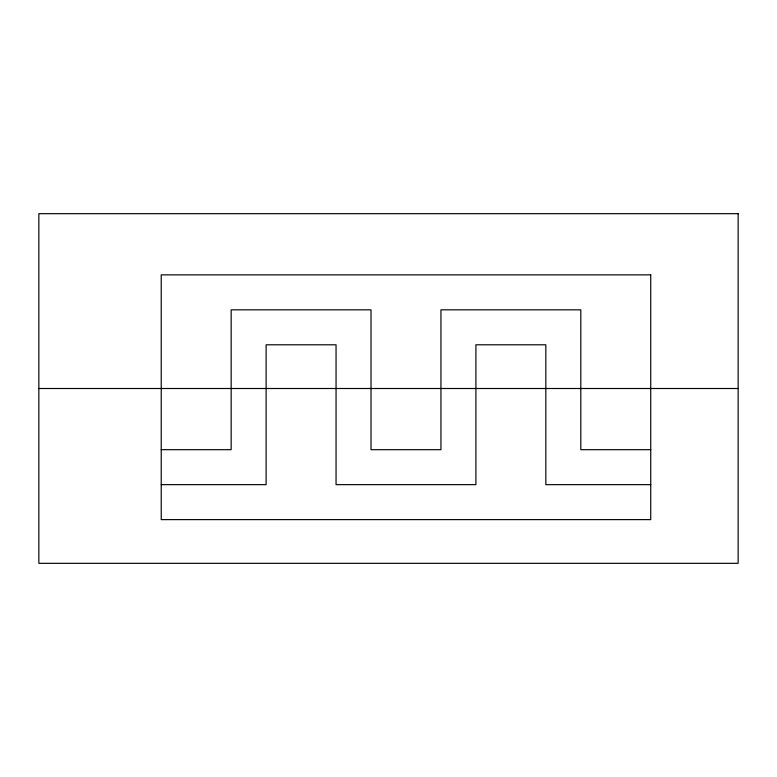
<?xml version="1.0" encoding="UTF-8"?>
<svg xmlns="http://www.w3.org/2000/svg" width="777" height="777" viewBox="0 0 777 777"><rect width="100%" height="100%" fill="white"/><g stroke="black" fill="none" stroke-linecap="round" stroke-linejoin="round"><path stroke-width="1.17" d="M38.85 388.5L738.15 388.5M161.227 449.689L231.157 449.689L231.157 309.829L371.017 309.829L371.017 449.689L440.947 449.689L440.947 309.829L580.808 309.829L580.808 449.689L650.737 449.689M161.227 484.654L266.123 484.654L266.123 344.794L336.053 344.794L336.053 484.654L475.912 484.654L475.912 344.794L545.842 344.794L545.842 484.654L650.737 484.654M738.15 213.675L38.85 213.675L38.85 563.325L738.15 563.325L738.15 213.675M650.737 274.864L161.227 274.864L161.227 519.619L650.737 519.619L650.737 274.864"/></g></svg>
